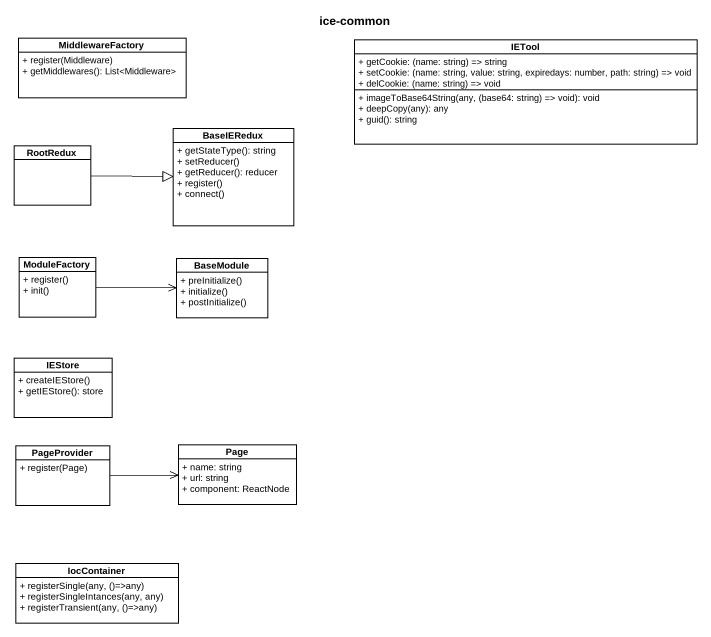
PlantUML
@startuml
title ice-common
hide circle
hide empty members
skinparam classAttributeIconSize 0
class MiddlewareFactory {
  + register(Middleware)
  + getMiddlewares(): List<Middleware>
}
class IETool {
  {field} + getCookie: (name: string) => string
  {field} + setCookie: (name: string, value: string, expiredays: number, path: string) => void
  {field} + delCookie: (name: string) => void
  + imageToBase64String(any, (base64: string) => void): void
  + deepCopy(any): any
  + guid(): string
}
class BaseIERedux {
  + getStateType(): string
  + setReducer()
  + getReducer(): reducer
  + register()
  + connect()
}
class RootRedux
class ModuleFactory {
  + register()
  + init()
}
class BaseModule {
  + preInitialize()
  + initialize()
  + postInitialize()
}
class IEStore {
  + createIEStore()
  + getIEStore(): store
}
class PageProvider {
  + register(Page)
}
class "Page" as Page_ {
  + name: string
  + url: string
  + component: ReactNode
}
class IocContainer {
  + registerSingle(any, ()=>any)
  + registerSingleIntances(any, any)
  + registerTransient(any, ()=>any)
}
RootRedux -right-|> BaseIERedux
ModuleFactory -right-> BaseModule
PageProvider -right-> Page_
@enduml
